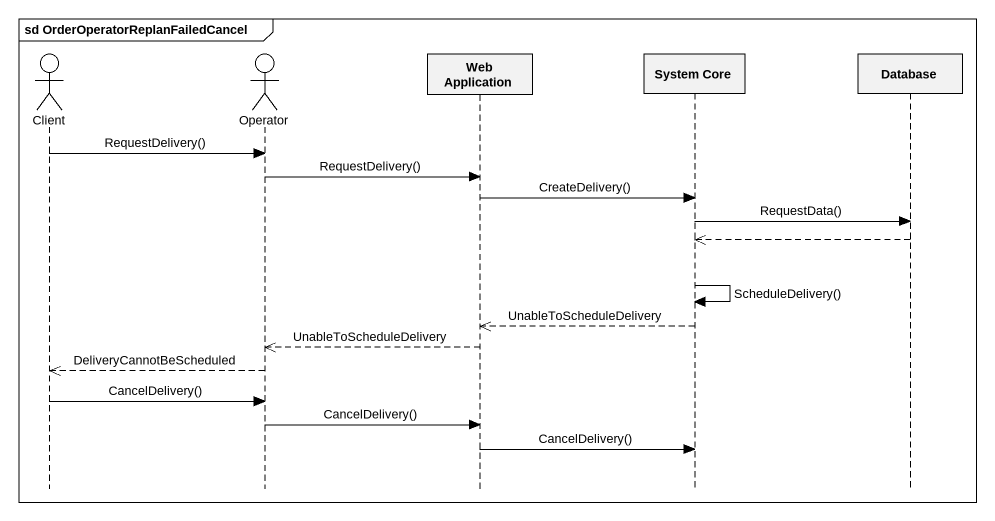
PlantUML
@startuml
mainframe sd OrderOperatorReplanFailedCancel
hide footbox
actor Client
actor Operator
participant "Web Application" as Web_Application
participant "System Core" as System_Core
participant "Database" as Database_

Client -> Operator : RequestDelivery()
Operator -> Web_Application : RequestDelivery()
Web_Application -> System_Core : CreateDelivery()
System_Core -> Database_ : RequestData()
Database_ -->> System_Core
System_Core -> System_Core : ScheduleDelivery()
System_Core -->> Web_Application : UnableToScheduleDelivery
Web_Application -->> Operator : UnableToScheduleDelivery
Operator -->> Client : DeliveryCannotBeScheduled
Client -> Operator : CancelDelivery()
Operator -> Web_Application : CancelDelivery()
Web_Application -> System_Core : CancelDelivery()
@enduml
